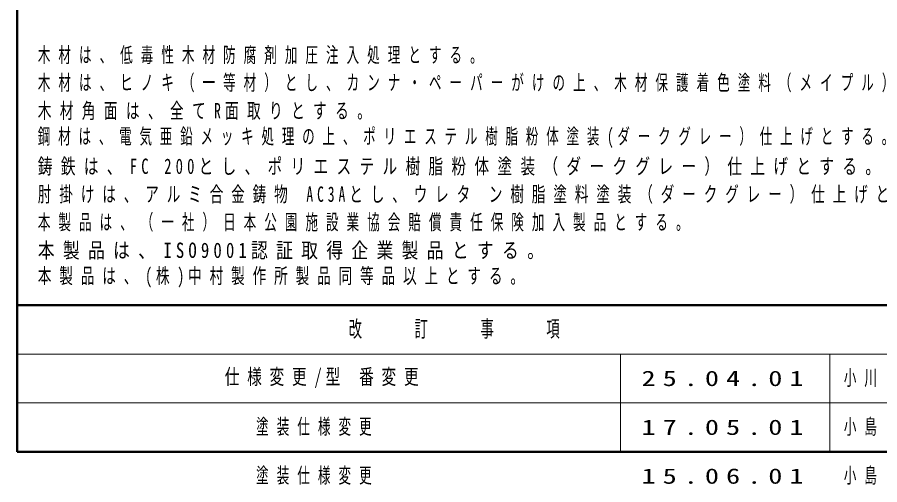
# Model space of a CAD drawing. Units: millimetres on the paper, scale 1:20. Extents: x -365 to 0, y -5 to 257.
# Drawn here: x -365 to -241.3, y -4.7 to 62.3 of the extents above; entities that cross this region are included whole.
import ezdxf

# ---------------------------------------------------------------- set-up
doc = ezdxf.new("R2010")
doc.units = ezdxf.units.MM
doc.layers.add('LY_1', color=7, linetype='Continuous', lineweight=25)
doc.layers.add('LY_3', color=7, linetype='Continuous', lineweight=13)
doc.styles.add('ＭＳ ゴシック', font='')
doc.styles.get('ＭＳ ゴシック').set_extended_font_data('MS Gothic')

msp = doc.modelspace()

# ---------------------------------------------------------------- linework, layer by layer
at = {"layer": 'LY_3', "lineweight": 50}
for p, q in [((-365, 257), (-365, 0)), ((-365, 21), (0, 21)), ((-365, 0), (0, 0))]:
    msp.add_line(p, q, dxfattribs=at)
at = {"layer": 'LY_3'}
for p, q in [((-365, 14), (-238.5, 14)), ((-278.5, 14), (-278.5, 0)), ((-248.5, 14), (-248.5, 0)), ((-365, 7), (-238.5, 7))]:
    msp.add_line(p, q, dxfattribs=at)

# ---------------------------------------------------------------- texts
at = {"layer": 'LY_1', "char_height": 2.199, "style": 'ＭＳ ゴシック'}
for s, insert, attachment_point in [('\\T1.64;\\W0.6;木材は、低毒性木材防腐剤加圧注入処理とする。', (-362.052, 55.536), 7), ('\\T1.64;\\W0.6;木材は、ヒノキ（一等材）とし、カンナ・ペーパーがけの上、木材保護着色塗料（メイプル）塗装仕上げとする。', (-362.052, 51.536), 7), ('\\T1.62;\\W0.65;木材角面は、全てR面取りとする。', (-362.052, 47.536), 7), ('\\T1.62;\\W0.6;鋼材は、電気亜鉛メッキ処理の上、ポリエステル樹脂粉体塗装(ダークグレー）仕上げとする。', (-362.052, 43.536), 7), ('\\T1.57;\\W0.7;鋳鉄は、FC\\~200とし、ポリエステル樹脂粉体塗装（ダークグレー）仕上げとする。', (-362.052, 39.536), 7), ('\\T1.58;\\W0.65;肘掛けは、アルミ合金鋳物\\~AC3Aとし、ウレタ\\~ン樹脂塗料塗装（ダークグレー）仕上げとする。', (-362.052, 35.536), 7), ('\\T1.64;\\W0.6;本製品は、（一社）日本公園施設業協会賠償責任保険加入製品とする。', (-362.052, 31.536), 7), ('\\T1.5;\\W0.8;本製品は、ISO9001認証取得企業製品とする。', (-362.052, 27.536), 7), ('\\T1.58;\\W0.65;本製品は、(株)中村製作所製品同等品以上とする。', (-362.052, 23.536), 7), ('\\T1.53;\\W0.7;仕様変更/型\\~番変更', (-335.25, 10.5), 4), ('\\T1.5;\\W1.35;25.04.01', (-275.5, 10.5), 4), ('\\T1.64;\\W0.6;小川', (-246.5, 10.5), 4), ('\\T1.64;\\W0.6;塗装仕様変更', (-330.75, 3.5), 4), ('\\T1.64;\\W0.6;小島', (-246.5, 3.5), 4), ('\\T1.5;\\W1.35;17.05.01', (-275.5, 3.5), 4), ('\\T1.64;\\W0.6;塗装仕様変更', (-330.75, -3.5), 4), ('\\T1.5;\\W1.35;15.06.01', (-275.5, -3.5), 4), ('\\T1.64;\\W0.6;小島', (-246.5, -3.5), 4)]:
    msp.add_mtext(s, dxfattribs=dict(at, insert=insert, attachment_point=attachment_point))
at = {"layer": 'LY_3', "color": 4, "insert": (-301.75, 17.5), "char_height": 2.346, "attachment_point": 5, "style": 'ＭＳ ゴシック'}
msp.add_mtext('\\T1.64;\\W0.6;改\u3000\u3000訂\u3000\u3000事\u3000\u3000項', dxfattribs=at)

doc.saveas('drawing.dxf')
